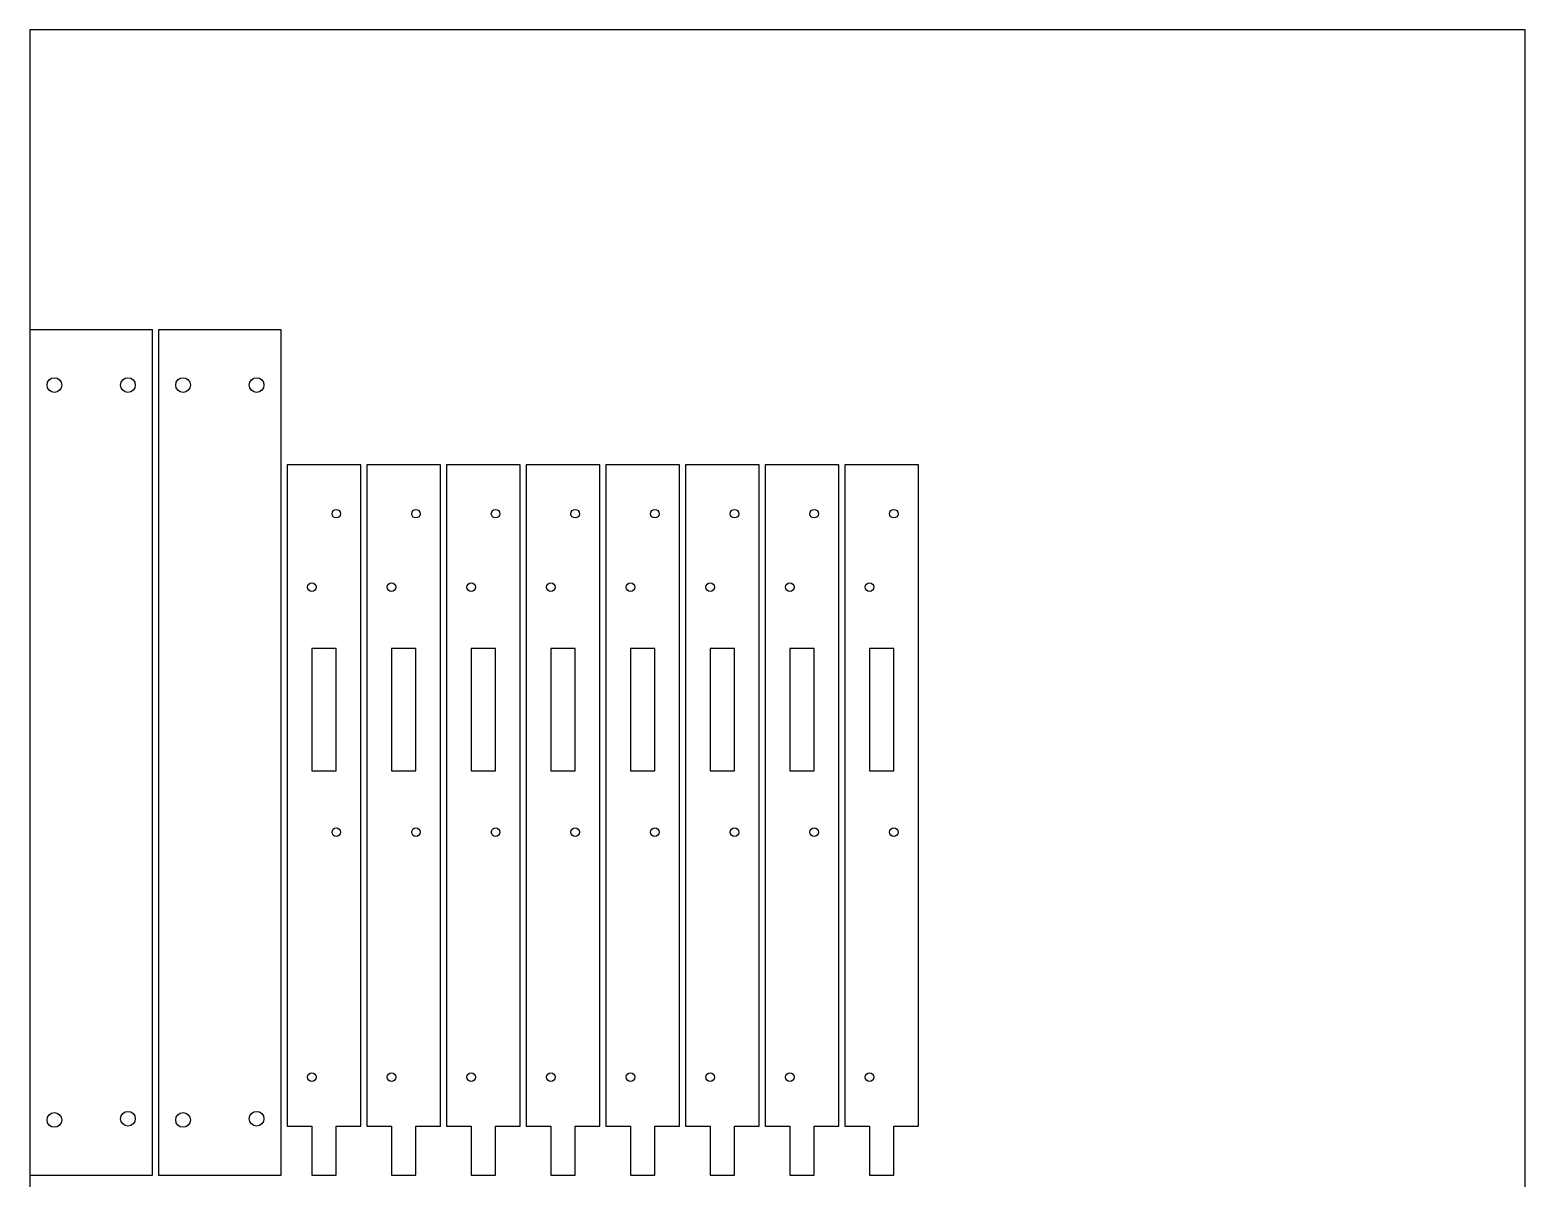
# Model space of a CAD drawing. Header units: millimetres. Extents: x 0 to 1220, y 0 to 2440.
# Drawn here: x 0 to 1220, y 1502 to 2440 of the extents above; entities that cross this region are included whole.
import ezdxf

# ---------------------------------------------------------------- set-up
doc = ezdxf.new("R2010")
doc.units = ezdxf.units.MM
for name, color, linetype in [('Body006', 7, 'CONTINUOUS'), ('Body007', 7, 'CONTINUOUS'), ('Body008', 7, 'CONTINUOUS'), ('Body009', 7, 'CONTINUOUS'), ('Body010', 7, 'CONTINUOUS'), ('Body011', 7, 'CONTINUOUS'), ('Body012', 7, 'CONTINUOUS'), ('Body013', 7, 'CONTINUOUS'), ('Body014', 7, 'CONTINUOUS'), ('Body015', 7, 'CONTINUOUS'), ('Rectangle', 7, 'CONTINUOUS')]:
    doc.layers.add(name, color=color, linetype=linetype)

msp = doc.modelspace()

# ---------------------------------------------------------------- linework, layer by layer
at = {"layer": 'Body006'}
for p, q in [((0, 2195), (0, 2195, 20)), ((0, 2195), (0, 1505)), ((0, 2195, 20), (0, 1505, 20)), ((0, 2195), (0, 1505)), ((100, 2195), (0, 2195)), ((0, 2195, 20), (0, 1505, 20)), ((100, 2195, 20), (0, 2195, 20)), ((0, 2195), (0, 2195, 20)), ((100, 2195), (0, 2195)), ((100, 2195, 20), (0, 2195, 20)), ((100, 2195), (100, 2195, 20)), ((100, 1505), (100, 2195)), ((100, 1505, 20), (100, 2195, 20)), ((100, 1505), (100, 2195)), ((100, 1505, 20), (100, 2195, 20)), ((100, 2195), (100, 2195, 20)), ((26, 2150, 20), (26, 2150)), ((26, 2150, 20), (26, 2150)), ((86, 2150, 20), (86, 2150)), ((86, 2150, 20), (86, 2150)), ((26, 1550, 20), (26, 1550)), ((26, 1550, 20), (26, 1550)), ((86, 1551, 20), (86, 1551)), ((86, 1551, 20), (86, 1551)), ((0, 1505), (0, 1505, 20)), ((0, 1505), (100, 1505)), ((0, 1505, 20), (100, 1505, 20)), ((0, 1505), (0, 1505, 20)), ((0, 1505), (100, 1505)), ((0, 1505, 20), (100, 1505, 20)), ((100, 1505), (100, 1505, 20)), ((100, 1505), (100, 1505, 20))]:
    msp.add_line(p, q, dxfattribs=at)
for centre in [(20, 2150), (20, 2150, 20), (20, 2150, 20), (20, 2150), (80, 2150), (80, 2150, 20), (80, 2150, 20), (80, 2150), (20, 1550), (20, 1550, 20), (20, 1550, 20), (20, 1550), (80, 1551), (80, 1551, 20), (80, 1551, 20), (80, 1551)]:
    msp.add_circle(centre, 6, dxfattribs=at)
at = {"layer": 'Body007'}
for p, q in [((105, 2195), (105, 2195, 20)), ((105, 2195), (105, 1505)), ((105, 2195, 20), (105, 1505, 20)), ((105, 2195), (105, 1505)), ((205, 2195), (105, 2195)), ((105, 2195, 20), (105, 1505, 20)), ((205, 2195, 20), (105, 2195, 20)), ((105, 2195), (105, 2195, 20)), ((205, 2195), (105, 2195)), ((205, 2195, 20), (105, 2195, 20)), ((205, 2195), (205, 2195, 20)), ((205, 1505), (205, 2195)), ((205, 1505, 20), (205, 2195, 20)), ((205, 1505), (205, 2195)), ((205, 1505, 20), (205, 2195, 20)), ((205, 2195), (205, 2195, 20)), ((131, 2150, 20), (131, 2150)), ((131, 2150, 20), (131, 2150)), ((191, 2150, 20), (191, 2150)), ((191, 2150, 20), (191, 2150)), ((131, 1550, 20), (131, 1550)), ((131, 1550, 20), (131, 1550)), ((191, 1551, 20), (191, 1551)), ((191, 1551, 20), (191, 1551)), ((105, 1505), (105, 1505, 20)), ((105, 1505), (205, 1505)), ((105, 1505, 20), (205, 1505, 20)), ((105, 1505), (105, 1505, 20)), ((105, 1505), (205, 1505)), ((105, 1505, 20), (205, 1505, 20)), ((205, 1505), (205, 1505, 20)), ((205, 1505), (205, 1505, 20))]:
    msp.add_line(p, q, dxfattribs=at)
for centre in [(125, 2150), (125, 2150, 20), (125, 2150, 20), (125, 2150), (185, 2150), (185, 2150, 20), (185, 2150, 20), (185, 2150), (125, 1550), (125, 1550, 20), (125, 1550, 20), (125, 1550), (185, 1551), (185, 1551, 20), (185, 1551, 20), (185, 1551)]:
    msp.add_circle(centre, 6, dxfattribs=at)
at = {"layer": 'Body008'}
for p, q in [((210, 2085), (210, 2085, 20)), ((210, 2085), (210, 1545)), ((210, 2085, 20), (210, 1545, 20)), ((210, 2085), (210, 1545)), ((270, 2085), (210, 2085)), ((210, 2085, 20), (210, 1545, 20)), ((270, 2085, 20), (210, 2085, 20)), ((210, 2085), (210, 2085, 20)), ((270, 2085), (210, 2085)), ((270, 2085, 20), (210, 2085, 20)), ((270, 1545), (270, 2085)), ((270, 1545, 20), (270, 2085, 20)), ((270, 2085), (270, 2085, 20)), ((270, 2085), (270, 2085, 20)), ((270, 1545), (270, 2085)), ((270, 1545, 20), (270, 2085, 20)), ((253.5, 2045, 20), (253.5, 2045)), ((253.5, 2045, 20), (253.5, 2045)), ((233.5, 1985, 20), (233.5, 1985)), ((233.5, 1985, 20), (233.5, 1985)), ((250, 1935), (230, 1935)), ((230, 1935), (230, 1835)), ((250, 1935, 20), (230, 1935, 20)), ((230, 1935, 20), (230, 1835, 20)), ((230, 1935, 20), (230, 1935)), ((250, 1935, 20), (230, 1935, 20)), ((250, 1935), (230, 1935)), ((230, 1935, 20), (230, 1935)), ((230, 1935, 20), (230, 1835, 20)), ((230, 1935), (230, 1835)), ((250, 1835), (250, 1935)), ((250, 1835, 20), (250, 1935, 20)), ((250, 1935, 20), (250, 1935)), ((250, 1835, 20), (250, 1935, 20)), ((250, 1835), (250, 1935)), ((250, 1935, 20), (250, 1935)), ((230, 1835), (250, 1835)), ((230, 1835, 20), (250, 1835, 20)), ((230, 1835, 20), (230, 1835)), ((230, 1835, 20), (250, 1835, 20)), ((230, 1835), (250, 1835)), ((230, 1835, 20), (230, 1835)), ((250, 1835, 20), (250, 1835)), ((250, 1835, 20), (250, 1835)), ((253.5, 1785, 20), (253.5, 1785)), ((253.5, 1785, 20), (253.5, 1785)), ((233.5, 1585, 20), (233.5, 1585)), ((233.5, 1585, 20), (233.5, 1585)), ((210, 1545), (210, 1545, 20)), ((210, 1545), (230, 1545)), ((210, 1545, 20), (230, 1545, 20)), ((210, 1545), (210, 1545, 20)), ((210, 1545), (230, 1545)), ((210, 1545, 20), (230, 1545, 20)), ((230, 1545), (230, 1545, 20)), ((230, 1545), (230, 1545, 20)), ((230, 1545), (230, 1505)), ((230, 1545, 20), (230, 1505, 20)), ((230, 1545), (230, 1505)), ((230, 1545, 20), (230, 1505, 20)), ((250, 1505), (250, 1545)), ((250, 1545), (270, 1545)), ((250, 1505, 20), (250, 1545, 20)), ((250, 1545, 20), (270, 1545, 20)), ((250, 1545), (250, 1545, 20)), ((250, 1505), (250, 1545)), ((250, 1505, 20), (250, 1545, 20)), ((250, 1545), (250, 1545, 20)), ((250, 1545), (270, 1545)), ((250, 1545, 20), (270, 1545, 20)), ((270, 1545), (270, 1545, 20)), ((270, 1545), (270, 1545, 20)), ((230, 1505), (230, 1505, 20)), ((230, 1505), (250, 1505)), ((230, 1505, 20), (250, 1505, 20)), ((230, 1505), (230, 1505, 20)), ((230, 1505), (250, 1505)), ((230, 1505, 20), (250, 1505, 20)), ((250, 1505), (250, 1505, 20)), ((250, 1505), (250, 1505, 20))]:
    msp.add_line(p, q, dxfattribs=at)
for centre in [(250, 2045), (250, 2045, 20), (250, 2045, 20), (250, 2045), (230, 1985), (230, 1985, 20), (230, 1985, 20), (230, 1985), (250, 1785), (250, 1785, 20), (250, 1785, 20), (250, 1785), (230, 1585), (230, 1585, 20), (230, 1585, 20), (230, 1585)]:
    msp.add_circle(centre, 3.5, dxfattribs=at)
at = {"layer": 'Body009'}
for p, q in [((275, 2085), (275, 2085, 20)), ((275, 2085), (275, 1545)), ((275, 2085, 20), (275, 1545, 20)), ((275, 2085), (275, 1545)), ((335, 2085), (275, 2085)), ((275, 2085, 20), (275, 1545, 20)), ((335, 2085, 20), (275, 2085, 20)), ((275, 2085), (275, 2085, 20)), ((335, 2085), (275, 2085)), ((335, 2085, 20), (275, 2085, 20)), ((335, 1545), (335, 2085)), ((335, 1545, 20), (335, 2085, 20)), ((335, 2085), (335, 2085, 20)), ((335, 2085), (335, 2085, 20)), ((335, 1545), (335, 2085)), ((335, 1545, 20), (335, 2085, 20)), ((318.5, 2045, 20), (318.5, 2045)), ((318.5, 2045, 20), (318.5, 2045)), ((298.5, 1985, 20), (298.5, 1985)), ((298.5, 1985, 20), (298.5, 1985)), ((315, 1935), (295, 1935)), ((295, 1935), (295, 1835)), ((315, 1935, 20), (295, 1935, 20)), ((295, 1935, 20), (295, 1835, 20)), ((295, 1935, 20), (295, 1935)), ((315, 1935, 20), (295, 1935, 20)), ((315, 1935), (295, 1935)), ((295, 1935, 20), (295, 1935)), ((295, 1935, 20), (295, 1835, 20)), ((295, 1935), (295, 1835)), ((315, 1835), (315, 1935)), ((315, 1835, 20), (315, 1935, 20)), ((315, 1935, 20), (315, 1935)), ((315, 1835, 20), (315, 1935, 20)), ((315, 1835), (315, 1935)), ((315, 1935, 20), (315, 1935)), ((295, 1835), (315, 1835)), ((295, 1835, 20), (315, 1835, 20)), ((295, 1835, 20), (295, 1835)), ((295, 1835, 20), (315, 1835, 20)), ((295, 1835), (315, 1835)), ((295, 1835, 20), (295, 1835)), ((315, 1835, 20), (315, 1835)), ((315, 1835, 20), (315, 1835)), ((318.5, 1785, 20), (318.5, 1785)), ((318.5, 1785, 20), (318.5, 1785)), ((298.5, 1585, 20), (298.5, 1585)), ((298.5, 1585, 20), (298.5, 1585)), ((275, 1545), (275, 1545, 20)), ((275, 1545), (295, 1545)), ((275, 1545, 20), (295, 1545, 20)), ((275, 1545), (275, 1545, 20)), ((275, 1545), (295, 1545)), ((275, 1545, 20), (295, 1545, 20)), ((295, 1545), (295, 1545, 20)), ((295, 1545), (295, 1545, 20)), ((295, 1545), (295, 1505)), ((295, 1545, 20), (295, 1505, 20)), ((295, 1545), (295, 1505)), ((295, 1545, 20), (295, 1505, 20)), ((315, 1505), (315, 1545)), ((315, 1545), (335, 1545)), ((315, 1505, 20), (315, 1545, 20)), ((315, 1545, 20), (335, 1545, 20)), ((315, 1545), (315, 1545, 20)), ((315, 1505), (315, 1545)), ((315, 1505, 20), (315, 1545, 20)), ((315, 1545), (315, 1545, 20)), ((315, 1545), (335, 1545)), ((315, 1545, 20), (335, 1545, 20)), ((335, 1545), (335, 1545, 20)), ((335, 1545), (335, 1545, 20)), ((295, 1505), (295, 1505, 20)), ((295, 1505), (315, 1505)), ((295, 1505, 20), (315, 1505, 20)), ((295, 1505), (295, 1505, 20)), ((295, 1505), (315, 1505)), ((295, 1505, 20), (315, 1505, 20)), ((315, 1505), (315, 1505, 20)), ((315, 1505), (315, 1505, 20))]:
    msp.add_line(p, q, dxfattribs=at)
for centre in [(315, 2045), (315, 2045, 20), (315, 2045, 20), (315, 2045), (295, 1985), (295, 1985, 20), (295, 1985, 20), (295, 1985), (315, 1785), (315, 1785, 20), (315, 1785, 20), (315, 1785), (295, 1585), (295, 1585, 20), (295, 1585, 20), (295, 1585)]:
    msp.add_circle(centre, 3.5, dxfattribs=at)
at = {"layer": 'Body010'}
for p, q in [((340, 2085), (340, 2085, 20)), ((340, 2085), (340, 1545)), ((340, 2085, 20), (340, 1545, 20)), ((340, 2085), (340, 1545)), ((400, 2085), (340, 2085)), ((340, 2085, 20), (340, 1545, 20)), ((400, 2085, 20), (340, 2085, 20)), ((340, 2085), (340, 2085, 20)), ((400, 2085), (340, 2085)), ((400, 2085, 20), (340, 2085, 20)), ((400, 1545), (400, 2085)), ((400, 1545, 20), (400, 2085, 20)), ((400, 2085), (400, 2085, 20)), ((400, 2085), (400, 2085, 20)), ((400, 1545), (400, 2085)), ((400, 1545, 20), (400, 2085, 20)), ((383.5, 2045, 20), (383.5, 2045)), ((383.5, 2045, 20), (383.5, 2045)), ((363.5, 1985, 20), (363.5, 1985)), ((363.5, 1985, 20), (363.5, 1985)), ((380, 1935), (360, 1935)), ((360, 1935), (360, 1835)), ((380, 1935, 20), (360, 1935, 20)), ((360, 1935, 20), (360, 1835, 20)), ((360, 1935, 20), (360, 1935)), ((380, 1935, 20), (360, 1935, 20)), ((380, 1935), (360, 1935)), ((360, 1935, 20), (360, 1935)), ((360, 1935, 20), (360, 1835, 20)), ((360, 1935), (360, 1835)), ((380, 1835), (380, 1935)), ((380, 1835, 20), (380, 1935, 20)), ((380, 1935, 20), (380, 1935)), ((380, 1835, 20), (380, 1935, 20)), ((380, 1835), (380, 1935)), ((380, 1935, 20), (380, 1935)), ((360, 1835), (380, 1835)), ((360, 1835, 20), (380, 1835, 20)), ((360, 1835, 20), (360, 1835)), ((360, 1835, 20), (380, 1835, 20)), ((360, 1835), (380, 1835)), ((360, 1835, 20), (360, 1835)), ((380, 1835, 20), (380, 1835)), ((380, 1835, 20), (380, 1835)), ((383.5, 1785, 20), (383.5, 1785)), ((383.5, 1785, 20), (383.5, 1785)), ((363.5, 1585, 20), (363.5, 1585)), ((363.5, 1585, 20), (363.5, 1585)), ((340, 1545), (340, 1545, 20)), ((340, 1545), (360, 1545)), ((340, 1545, 20), (360, 1545, 20)), ((340, 1545), (340, 1545, 20)), ((340, 1545), (360, 1545)), ((340, 1545, 20), (360, 1545, 20)), ((360, 1545), (360, 1545, 20)), ((360, 1545), (360, 1545, 20)), ((360, 1545), (360, 1505)), ((360, 1545, 20), (360, 1505, 20)), ((360, 1545), (360, 1505)), ((360, 1545, 20), (360, 1505, 20)), ((380, 1505), (380, 1545)), ((380, 1545), (400, 1545)), ((380, 1505, 20), (380, 1545, 20)), ((380, 1545, 20), (400, 1545, 20)), ((380, 1545), (380, 1545, 20)), ((380, 1505), (380, 1545)), ((380, 1505, 20), (380, 1545, 20)), ((380, 1545), (380, 1545, 20)), ((380, 1545), (400, 1545)), ((380, 1545, 20), (400, 1545, 20)), ((400, 1545), (400, 1545, 20)), ((400, 1545), (400, 1545, 20)), ((360, 1505), (360, 1505, 20)), ((360, 1505), (380, 1505)), ((360, 1505, 20), (380, 1505, 20)), ((360, 1505), (360, 1505, 20)), ((360, 1505), (380, 1505)), ((360, 1505, 20), (380, 1505, 20)), ((380, 1505), (380, 1505, 20)), ((380, 1505), (380, 1505, 20))]:
    msp.add_line(p, q, dxfattribs=at)
for centre in [(380, 2045), (380, 2045, 20), (380, 2045, 20), (380, 2045), (360, 1985), (360, 1985, 20), (360, 1985, 20), (360, 1985), (380, 1785), (380, 1785, 20), (380, 1785, 20), (380, 1785), (360, 1585), (360, 1585, 20), (360, 1585, 20), (360, 1585)]:
    msp.add_circle(centre, 3.5, dxfattribs=at)
at = {"layer": 'Body011'}
for p, q in [((405, 2085), (405, 2085, 20)), ((405, 2085), (405, 1545)), ((405, 2085, 20), (405, 1545, 20)), ((405, 2085), (405, 1545)), ((465, 2085), (405, 2085)), ((405, 2085, 20), (405, 1545, 20)), ((465, 2085, 20), (405, 2085, 20)), ((405, 2085), (405, 2085, 20)), ((465, 2085), (405, 2085)), ((465, 2085, 20), (405, 2085, 20)), ((465, 1545), (465, 2085)), ((465, 1545, 20), (465, 2085, 20)), ((465, 2085), (465, 2085, 20)), ((465, 2085), (465, 2085, 20)), ((465, 1545), (465, 2085)), ((465, 1545, 20), (465, 2085, 20)), ((448.5, 2045, 20), (448.5, 2045)), ((448.5, 2045, 20), (448.5, 2045)), ((428.5, 1985, 20), (428.5, 1985)), ((428.5, 1985, 20), (428.5, 1985)), ((445, 1935), (425, 1935)), ((425, 1935), (425, 1835)), ((445, 1935, 20), (425, 1935, 20)), ((425, 1935, 20), (425, 1835, 20)), ((425, 1935, 20), (425, 1935)), ((445, 1935, 20), (425, 1935, 20)), ((445, 1935), (425, 1935)), ((425, 1935, 20), (425, 1935)), ((425, 1935, 20), (425, 1835, 20)), ((425, 1935), (425, 1835)), ((445, 1835), (445, 1935)), ((445, 1835, 20), (445, 1935, 20)), ((445, 1935, 20), (445, 1935)), ((445, 1835, 20), (445, 1935, 20)), ((445, 1835), (445, 1935)), ((445, 1935, 20), (445, 1935)), ((425, 1835), (445, 1835)), ((425, 1835, 20), (445, 1835, 20)), ((425, 1835, 20), (425, 1835)), ((425, 1835, 20), (445, 1835, 20)), ((425, 1835), (445, 1835)), ((425, 1835, 20), (425, 1835)), ((445, 1835, 20), (445, 1835)), ((445, 1835, 20), (445, 1835)), ((448.5, 1785, 20), (448.5, 1785)), ((448.5, 1785, 20), (448.5, 1785)), ((428.5, 1585, 20), (428.5, 1585)), ((428.5, 1585, 20), (428.5, 1585)), ((405, 1545), (405, 1545, 20)), ((405, 1545), (425, 1545)), ((405, 1545, 20), (425, 1545, 20)), ((405, 1545), (405, 1545, 20)), ((405, 1545), (425, 1545)), ((405, 1545, 20), (425, 1545, 20)), ((425, 1545), (425, 1545, 20)), ((425, 1545), (425, 1545, 20)), ((425, 1545), (425, 1505)), ((425, 1545, 20), (425, 1505, 20)), ((425, 1545), (425, 1505)), ((425, 1545, 20), (425, 1505, 20)), ((445, 1505), (445, 1545)), ((445, 1545), (465, 1545)), ((445, 1505, 20), (445, 1545, 20)), ((445, 1545, 20), (465, 1545, 20)), ((445, 1545), (445, 1545, 20)), ((445, 1505), (445, 1545)), ((445, 1505, 20), (445, 1545, 20)), ((445, 1545), (445, 1545, 20)), ((445, 1545), (465, 1545)), ((445, 1545, 20), (465, 1545, 20)), ((465, 1545), (465, 1545, 20)), ((465, 1545), (465, 1545, 20)), ((425, 1505), (425, 1505, 20)), ((425, 1505), (445, 1505)), ((425, 1505, 20), (445, 1505, 20)), ((425, 1505), (425, 1505, 20)), ((425, 1505), (445, 1505)), ((425, 1505, 20), (445, 1505, 20)), ((445, 1505), (445, 1505, 20)), ((445, 1505), (445, 1505, 20))]:
    msp.add_line(p, q, dxfattribs=at)
for centre in [(445, 2045), (445, 2045, 20), (445, 2045, 20), (445, 2045), (425, 1985), (425, 1985, 20), (425, 1985, 20), (425, 1985), (445, 1785), (445, 1785, 20), (445, 1785, 20), (445, 1785), (425, 1585), (425, 1585, 20), (425, 1585, 20), (425, 1585)]:
    msp.add_circle(centre, 3.5, dxfattribs=at)
at = {"layer": 'Body012'}
for p, q in [((470, 2085), (470, 2085, 20)), ((470, 2085), (470, 1545)), ((470, 2085, 20), (470, 1545, 20)), ((470, 2085), (470, 1545)), ((530, 2085), (470, 2085)), ((470, 2085, 20), (470, 1545, 20)), ((530, 2085, 20), (470, 2085, 20)), ((470, 2085), (470, 2085, 20)), ((530, 2085), (470, 2085)), ((530, 2085, 20), (470, 2085, 20)), ((530, 1545), (530, 2085)), ((530, 1545, 20), (530, 2085, 20)), ((530, 2085), (530, 2085, 20)), ((530, 2085), (530, 2085, 20)), ((530, 1545), (530, 2085)), ((530, 1545, 20), (530, 2085, 20)), ((513.5, 2045, 20), (513.5, 2045)), ((513.5, 2045, 20), (513.5, 2045)), ((493.5, 1985, 20), (493.5, 1985)), ((493.5, 1985, 20), (493.5, 1985)), ((510, 1935), (490, 1935)), ((490, 1935), (490, 1835)), ((510, 1935, 20), (490, 1935, 20)), ((490, 1935, 20), (490, 1835, 20)), ((490, 1935, 20), (490, 1935)), ((510, 1935, 20), (490, 1935, 20)), ((510, 1935), (490, 1935)), ((490, 1935, 20), (490, 1935)), ((490, 1935, 20), (490, 1835, 20)), ((490, 1935), (490, 1835)), ((510, 1835), (510, 1935)), ((510, 1835, 20), (510, 1935, 20)), ((510, 1935, 20), (510, 1935)), ((510, 1835, 20), (510, 1935, 20)), ((510, 1835), (510, 1935)), ((510, 1935, 20), (510, 1935)), ((490, 1835), (510, 1835)), ((490, 1835, 20), (510, 1835, 20)), ((490, 1835, 20), (490, 1835)), ((490, 1835, 20), (510, 1835, 20)), ((490, 1835), (510, 1835)), ((490, 1835, 20), (490, 1835)), ((510, 1835, 20), (510, 1835)), ((510, 1835, 20), (510, 1835)), ((513.5, 1785, 20), (513.5, 1785)), ((513.5, 1785, 20), (513.5, 1785)), ((493.5, 1585, 20), (493.5, 1585)), ((493.5, 1585, 20), (493.5, 1585)), ((470, 1545), (470, 1545, 20)), ((470, 1545), (490, 1545)), ((470, 1545, 20), (490, 1545, 20)), ((470, 1545), (470, 1545, 20)), ((470, 1545), (490, 1545)), ((470, 1545, 20), (490, 1545, 20)), ((490, 1545), (490, 1545, 20)), ((490, 1545), (490, 1545, 20)), ((490, 1545), (490, 1505)), ((490, 1545, 20), (490, 1505, 20)), ((490, 1545), (490, 1505)), ((490, 1545, 20), (490, 1505, 20)), ((510, 1505), (510, 1545)), ((510, 1545), (530, 1545)), ((510, 1505, 20), (510, 1545, 20)), ((510, 1545, 20), (530, 1545, 20)), ((510, 1545), (510, 1545, 20)), ((510, 1505), (510, 1545)), ((510, 1505, 20), (510, 1545, 20)), ((510, 1545), (510, 1545, 20)), ((510, 1545), (530, 1545)), ((510, 1545, 20), (530, 1545, 20)), ((530, 1545), (530, 1545, 20)), ((530, 1545), (530, 1545, 20)), ((490, 1505), (490, 1505, 20)), ((490, 1505), (510, 1505)), ((490, 1505, 20), (510, 1505, 20)), ((490, 1505), (490, 1505, 20)), ((490, 1505), (510, 1505)), ((490, 1505, 20), (510, 1505, 20)), ((510, 1505), (510, 1505, 20)), ((510, 1505), (510, 1505, 20))]:
    msp.add_line(p, q, dxfattribs=at)
for centre in [(510, 2045), (510, 2045, 20), (510, 2045, 20), (510, 2045), (490, 1985), (490, 1985, 20), (490, 1985, 20), (490, 1985), (510, 1785), (510, 1785, 20), (510, 1785, 20), (510, 1785), (490, 1585), (490, 1585, 20), (490, 1585, 20), (490, 1585)]:
    msp.add_circle(centre, 3.5, dxfattribs=at)
at = {"layer": 'Body013'}
for p, q in [((535, 2085), (535, 2085, 20)), ((535, 2085), (535, 1545)), ((535, 2085, 20), (535, 1545, 20)), ((535, 2085), (535, 1545)), ((595, 2085), (535, 2085)), ((535, 2085, 20), (535, 1545, 20)), ((595, 2085, 20), (535, 2085, 20)), ((535, 2085), (535, 2085, 20)), ((595, 2085), (535, 2085)), ((595, 2085, 20), (535, 2085, 20)), ((595, 1545), (595, 2085)), ((595, 1545, 20), (595, 2085, 20)), ((595, 2085), (595, 2085, 20)), ((595, 2085), (595, 2085, 20)), ((595, 1545), (595, 2085)), ((595, 1545, 20), (595, 2085, 20)), ((578.5, 2045, 20), (578.5, 2045)), ((578.5, 2045, 20), (578.5, 2045)), ((558.5, 1985, 20), (558.5, 1985)), ((558.5, 1985, 20), (558.5, 1985)), ((575, 1935), (555, 1935)), ((555, 1935), (555, 1835)), ((575, 1935, 20), (555, 1935, 20)), ((555, 1935, 20), (555, 1835, 20)), ((555, 1935, 20), (555, 1935)), ((575, 1935, 20), (555, 1935, 20)), ((575, 1935), (555, 1935)), ((555, 1935, 20), (555, 1935)), ((555, 1935, 20), (555, 1835, 20)), ((555, 1935), (555, 1835)), ((575, 1835), (575, 1935)), ((575, 1835, 20), (575, 1935, 20)), ((575, 1935, 20), (575, 1935)), ((575, 1835, 20), (575, 1935, 20)), ((575, 1835), (575, 1935)), ((575, 1935, 20), (575, 1935)), ((555, 1835), (575, 1835)), ((555, 1835, 20), (575, 1835, 20)), ((555, 1835, 20), (555, 1835)), ((555, 1835, 20), (575, 1835, 20)), ((555, 1835), (575, 1835)), ((555, 1835, 20), (555, 1835)), ((575, 1835, 20), (575, 1835)), ((575, 1835, 20), (575, 1835)), ((578.5, 1785, 20), (578.5, 1785)), ((578.5, 1785, 20), (578.5, 1785)), ((558.5, 1585, 20), (558.5, 1585)), ((558.5, 1585, 20), (558.5, 1585)), ((535, 1545), (535, 1545, 20)), ((535, 1545), (555, 1545)), ((535, 1545, 20), (555, 1545, 20)), ((535, 1545), (535, 1545, 20)), ((535, 1545), (555, 1545)), ((535, 1545, 20), (555, 1545, 20)), ((555, 1545), (555, 1545, 20)), ((555, 1545), (555, 1545, 20)), ((555, 1545), (555, 1505)), ((555, 1545, 20), (555, 1505, 20)), ((555, 1545), (555, 1505)), ((555, 1545, 20), (555, 1505, 20)), ((575, 1505), (575, 1545)), ((575, 1545), (595, 1545)), ((575, 1505, 20), (575, 1545, 20)), ((575, 1545, 20), (595, 1545, 20)), ((575, 1545), (575, 1545, 20)), ((575, 1505), (575, 1545)), ((575, 1505, 20), (575, 1545, 20)), ((575, 1545), (575, 1545, 20)), ((575, 1545), (595, 1545)), ((575, 1545, 20), (595, 1545, 20)), ((595, 1545), (595, 1545, 20)), ((595, 1545), (595, 1545, 20)), ((555, 1505), (555, 1505, 20)), ((555, 1505), (575, 1505)), ((555, 1505, 20), (575, 1505, 20)), ((555, 1505), (555, 1505, 20)), ((555, 1505), (575, 1505)), ((555, 1505, 20), (575, 1505, 20)), ((575, 1505), (575, 1505, 20)), ((575, 1505), (575, 1505, 20))]:
    msp.add_line(p, q, dxfattribs=at)
for centre in [(575, 2045), (575, 2045, 20), (575, 2045, 20), (575, 2045), (555, 1985), (555, 1985, 20), (555, 1985, 20), (555, 1985), (575, 1785), (575, 1785, 20), (575, 1785, 20), (575, 1785), (555, 1585), (555, 1585, 20), (555, 1585, 20), (555, 1585)]:
    msp.add_circle(centre, 3.5, dxfattribs=at)
at = {"layer": 'Body014'}
for p, q in [((600, 2085), (600, 2085, 20)), ((600, 2085), (600, 1545)), ((600, 2085, 20), (600, 1545, 20)), ((600, 2085), (600, 1545)), ((660, 2085), (600, 2085)), ((600, 2085, 20), (600, 1545, 20)), ((660, 2085, 20), (600, 2085, 20)), ((600, 2085), (600, 2085, 20)), ((660, 2085), (600, 2085)), ((660, 2085, 20), (600, 2085, 20)), ((660, 1545), (660, 2085)), ((660, 1545, 20), (660, 2085, 20)), ((660, 2085), (660, 2085, 20)), ((660, 2085), (660, 2085, 20)), ((660, 1545), (660, 2085)), ((660, 1545, 20), (660, 2085, 20)), ((643.5, 2045, 20), (643.5, 2045)), ((643.5, 2045, 20), (643.5, 2045)), ((623.5, 1985, 20), (623.5, 1985)), ((623.5, 1985, 20), (623.5, 1985)), ((640, 1935), (620, 1935)), ((620, 1935), (620, 1835)), ((640, 1935, 20), (620, 1935, 20)), ((620, 1935, 20), (620, 1835, 20)), ((620, 1935, 20), (620, 1935)), ((640, 1935, 20), (620, 1935, 20)), ((640, 1935), (620, 1935)), ((620, 1935, 20), (620, 1935)), ((620, 1935, 20), (620, 1835, 20)), ((620, 1935), (620, 1835)), ((640, 1835), (640, 1935)), ((640, 1835, 20), (640, 1935, 20)), ((640, 1935, 20), (640, 1935)), ((640, 1835, 20), (640, 1935, 20)), ((640, 1835), (640, 1935)), ((640, 1935, 20), (640, 1935)), ((620, 1835), (640, 1835)), ((620, 1835, 20), (640, 1835, 20)), ((620, 1835, 20), (620, 1835)), ((620, 1835, 20), (640, 1835, 20)), ((620, 1835), (640, 1835)), ((620, 1835, 20), (620, 1835)), ((640, 1835, 20), (640, 1835)), ((640, 1835, 20), (640, 1835)), ((643.5, 1785, 20), (643.5, 1785)), ((643.5, 1785, 20), (643.5, 1785)), ((623.5, 1585, 20), (623.5, 1585)), ((623.5, 1585, 20), (623.5, 1585)), ((600, 1545), (600, 1545, 20)), ((600, 1545), (620, 1545)), ((600, 1545, 20), (620, 1545, 20)), ((600, 1545), (600, 1545, 20)), ((600, 1545), (620, 1545)), ((600, 1545, 20), (620, 1545, 20)), ((620, 1545), (620, 1545, 20)), ((620, 1545), (620, 1545, 20)), ((620, 1545), (620, 1505)), ((620, 1545, 20), (620, 1505, 20)), ((620, 1545), (620, 1505)), ((620, 1545, 20), (620, 1505, 20)), ((640, 1505), (640, 1545)), ((640, 1545), (660, 1545)), ((640, 1505, 20), (640, 1545, 20)), ((640, 1545, 20), (660, 1545, 20)), ((640, 1545), (640, 1545, 20)), ((640, 1505), (640, 1545)), ((640, 1505, 20), (640, 1545, 20)), ((640, 1545), (640, 1545, 20)), ((640, 1545), (660, 1545)), ((640, 1545, 20), (660, 1545, 20)), ((660, 1545), (660, 1545, 20)), ((660, 1545), (660, 1545, 20)), ((620, 1505), (620, 1505, 20)), ((620, 1505), (640, 1505)), ((620, 1505, 20), (640, 1505, 20)), ((620, 1505), (620, 1505, 20)), ((620, 1505), (640, 1505)), ((620, 1505, 20), (640, 1505, 20)), ((640, 1505), (640, 1505, 20)), ((640, 1505), (640, 1505, 20))]:
    msp.add_line(p, q, dxfattribs=at)
for centre in [(640, 2045), (640, 2045, 20), (640, 2045, 20), (640, 2045), (620, 1985), (620, 1985, 20), (620, 1985, 20), (620, 1985), (640, 1785), (640, 1785, 20), (640, 1785, 20), (640, 1785), (620, 1585), (620, 1585, 20), (620, 1585, 20), (620, 1585)]:
    msp.add_circle(centre, 3.5, dxfattribs=at)
at = {"layer": 'Body015'}
for p, q in [((665, 2085), (665, 2085, 20)), ((665, 2085), (665, 1545)), ((665, 2085, 20), (665, 1545, 20)), ((665, 2085), (665, 1545)), ((725, 2085), (665, 2085)), ((665, 2085, 20), (665, 1545, 20)), ((725, 2085, 20), (665, 2085, 20)), ((665, 2085), (665, 2085, 20)), ((725, 2085), (665, 2085)), ((725, 2085, 20), (665, 2085, 20)), ((725, 1545), (725, 2085)), ((725, 1545, 20), (725, 2085, 20)), ((725, 2085), (725, 2085, 20)), ((725, 2085), (725, 2085, 20)), ((725, 1545), (725, 2085)), ((725, 1545, 20), (725, 2085, 20)), ((708.5, 2045, 20), (708.5, 2045)), ((708.5, 2045, 20), (708.5, 2045)), ((688.5, 1985, 20), (688.5, 1985)), ((688.5, 1985, 20), (688.5, 1985)), ((705, 1935), (685, 1935)), ((685, 1935), (685, 1835)), ((705, 1935, 20), (685, 1935, 20)), ((685, 1935, 20), (685, 1835, 20)), ((685, 1935, 20), (685, 1935)), ((705, 1935, 20), (685, 1935, 20)), ((705, 1935), (685, 1935)), ((685, 1935, 20), (685, 1935)), ((685, 1935, 20), (685, 1835, 20)), ((685, 1935), (685, 1835)), ((705, 1835), (705, 1935)), ((705, 1835, 20), (705, 1935, 20)), ((705, 1935, 20), (705, 1935)), ((705, 1835, 20), (705, 1935, 20)), ((705, 1835), (705, 1935)), ((705, 1935, 20), (705, 1935)), ((685, 1835), (705, 1835)), ((685, 1835, 20), (705, 1835, 20)), ((685, 1835, 20), (685, 1835)), ((685, 1835, 20), (705, 1835, 20)), ((685, 1835), (705, 1835)), ((685, 1835, 20), (685, 1835)), ((705, 1835, 20), (705, 1835)), ((705, 1835, 20), (705, 1835)), ((708.5, 1785, 20), (708.5, 1785)), ((708.5, 1785, 20), (708.5, 1785)), ((688.5, 1585, 20), (688.5, 1585)), ((688.5, 1585, 20), (688.5, 1585)), ((665, 1545), (665, 1545, 20)), ((665, 1545), (685, 1545)), ((665, 1545, 20), (685, 1545, 20)), ((665, 1545), (665, 1545, 20)), ((665, 1545), (685, 1545)), ((665, 1545, 20), (685, 1545, 20)), ((685, 1545), (685, 1545, 20)), ((685, 1545), (685, 1545, 20)), ((685, 1545), (685, 1505)), ((685, 1545, 20), (685, 1505, 20)), ((685, 1545), (685, 1505)), ((685, 1545, 20), (685, 1505, 20)), ((705, 1505), (705, 1545)), ((705, 1545), (725, 1545)), ((705, 1505, 20), (705, 1545, 20)), ((705, 1545, 20), (725, 1545, 20)), ((705, 1545), (705, 1545, 20)), ((705, 1505), (705, 1545)), ((705, 1505, 20), (705, 1545, 20)), ((705, 1545), (705, 1545, 20)), ((705, 1545), (725, 1545)), ((705, 1545, 20), (725, 1545, 20)), ((725, 1545), (725, 1545, 20)), ((725, 1545), (725, 1545, 20)), ((685, 1505), (685, 1505, 20)), ((685, 1505), (705, 1505)), ((685, 1505, 20), (705, 1505, 20)), ((685, 1505), (685, 1505, 20)), ((685, 1505), (705, 1505)), ((685, 1505, 20), (705, 1505, 20)), ((705, 1505), (705, 1505, 20)), ((705, 1505), (705, 1505, 20))]:
    msp.add_line(p, q, dxfattribs=at)
for centre in [(705, 2045), (705, 2045, 20), (705, 2045, 20), (705, 2045), (685, 1985), (685, 1985, 20), (685, 1985, 20), (685, 1985), (705, 1785), (705, 1785, 20), (705, 1785, 20), (705, 1785), (685, 1585), (685, 1585, 20), (685, 1585, 20), (685, 1585)]:
    msp.add_circle(centre, 3.5, dxfattribs=at)
at = {"layer": 'Rectangle'}
for p, q in [((1220, 2440), (0, 2440)), ((0, 2440), (0, 0)), ((1220, 0), (1220, 2440))]:
    msp.add_line(p, q, dxfattribs=at)

doc.saveas('drawing.dxf')
